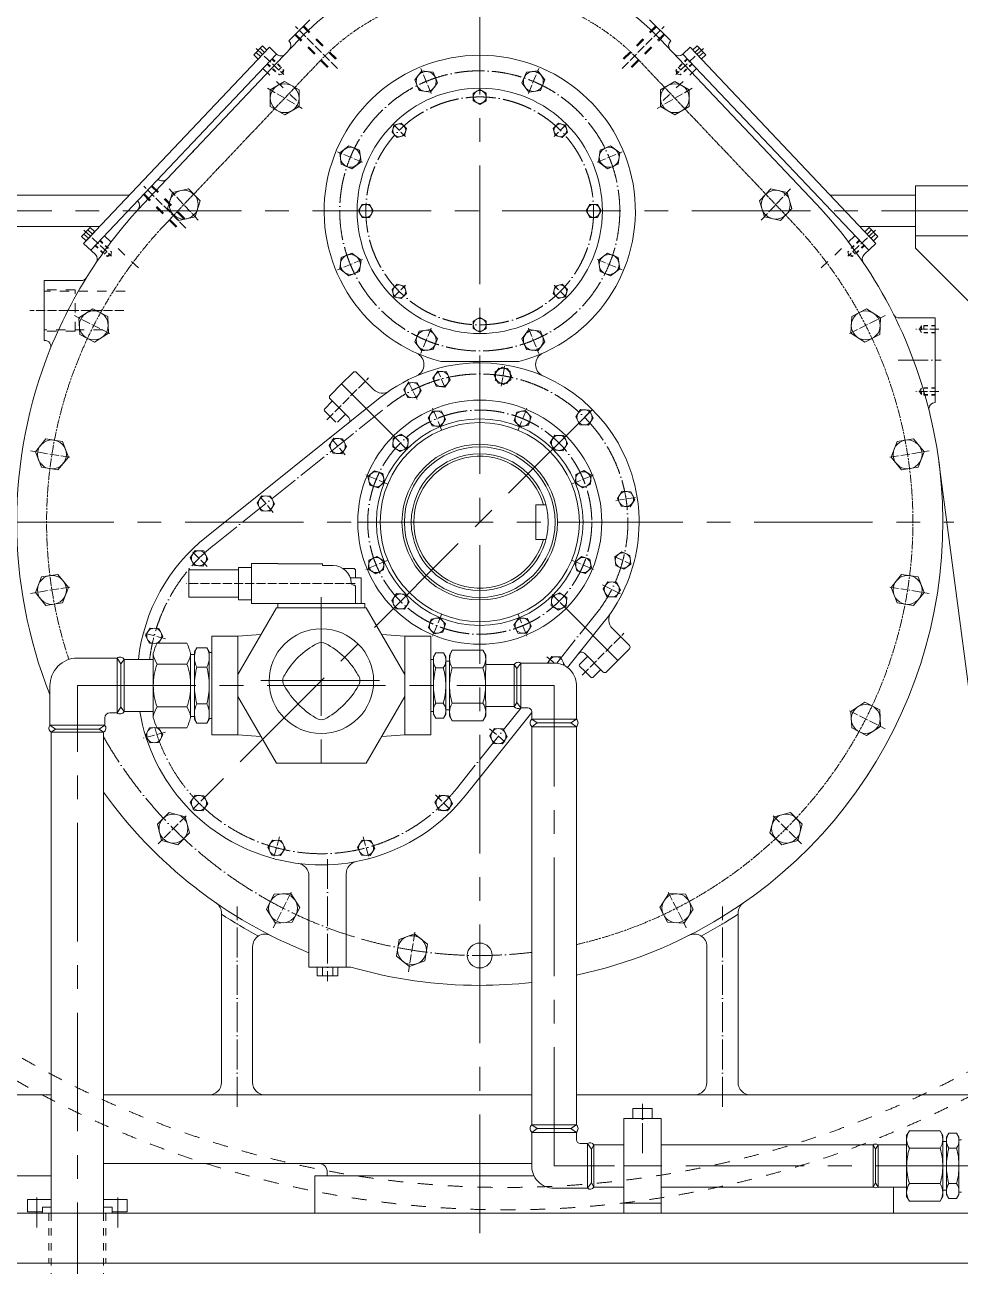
# Model space of a CAD drawing. Header units: millimetres. Extents: x 2 to 805233, y 2 to 613512.
# Drawn here: x 153569 to 172656, y 108925 to 134247 of the extents above; entities that cross this region are included whole.
import ezdxf

# ---------------------------------------------------------------- set-up
doc = ezdxf.new("R2010")
doc.units = ezdxf.units.MM
doc.header["$LTSCALE"] = 25.4
for name, pattern in [('ACAD_ISO04W100', [30, 24, -3, 0, -3]), ('CENTER', [50.8, 31.75, -6.35, 6.35, -6.35]), ('CHAIN', [0.7087, 0.4724, -0.0591, 0.1181, -0.0591]), ('EB_DASH', [6, 3, -3])]:
    doc.linetypes.add(name, pattern=pattern)
doc.layers.add('CAXA1', color=5, linetype='CENTER', lineweight=5)

msp = doc.modelspace()

# ---------------------------------------------------------------- linework, layer by layer
at = {"color": 7, "lineweight": 5}
for p, q in [((159385.96, 134349.42), (158954.91, 133918.37)), ((166318.72, 134349.42), (166749.77, 133918.37)), ((158560.14, 133788.19), (154768.02, 129788.22)), ((158415.55, 133820.26), (158240.8, 133635.93)), ((158461.06, 133683.68), (158368.9, 133771.05)), ((158415.55, 133820.26), (158507.72, 133732.89)), ((158707.61, 133648.39), (158560.14, 133788.19)), ((159165.73, 133947.03), (158712.4, 133468.84)), ((158961.75, 133911.53), (158954.91, 133918.37)), ((166538.95, 133947.03), (169709.44, 130602.76)), ((166742.94, 133911.53), (166749.77, 133918.37)), ((166997.08, 133648.39), (167144.54, 133788.19)), ((167144.54, 133788.19), (170936.66, 129788.22)), ((167289.13, 133820.26), (167196.97, 133732.89)), ((167243.62, 133683.68), (167335.79, 133771.05)), ((167289.13, 133820.26), (167463.89, 133635.93)), ((158707.61, 133648.39), (154915.49, 129648.41)), ((158712.4, 133468.84), (156468.17, 131101.61)), ((158240.8, 133635.93), (158332.96, 133548.56)), ((158379.62, 133597.77), (158287.45, 133685.14)), ((158620.23, 133556.22), (158620.23, 133556.22)), ((166997.08, 133648.39), (170789.2, 129648.41)), ((167325.07, 133597.77), (167417.23, 133685.14)), ((167463.89, 133635.93), (167371.72, 133548.56)), ((156468.17, 131101.61), (155876.55, 130475.22)), ((171742.32, 130959.99), (191808.32, 130959.99)), ((171742.32, 129689.99), (171742.32, 130959.99)), ((155698.31, 130769.49), (147506.94, 130769.49)), ((170006.38, 130769.49), (171742.32, 130769.49)), ((155869.04, 130654.24), (155872.59, 130650.69)), ((161048.94, 130451.99), (159508.69, 130451.99)), ((191808.32, 130451.99), (171742.32, 130451.99)), ((155096.3, 130134.49), (147506.94, 130134.49)), ((154903.04, 130115.22), (154728.28, 129930.89)), ((154728.28, 129930.89), (154820.45, 129843.51)), ((154867.1, 129892.72), (154774.94, 129980.1)), ((154995.2, 130027.84), (154820.45, 129843.51)), ((154948.55, 129978.64), (154856.38, 130066.01)), ((154903.04, 130115.22), (154995.2, 130027.84)), ((170608.38, 130134.49), (171742.32, 130134.49)), ((170801.65, 130115.22), (170709.48, 130027.84)), ((170756.14, 129978.64), (170848.3, 130066.01)), ((170801.65, 130115.22), (170976.4, 129930.89)), ((170837.58, 129892.72), (170929.75, 129980.1)), ((170976.4, 129930.89), (170884.24, 129843.51)), ((191808.32, 129943.99), (171742.32, 129943.99)), ((154768.02, 129788.22), (155008.62, 129560.12)), ((170936.66, 129788.22), (170696.07, 129560.12)), ((171742.32, 129689.99), (178981.34, 122450.97)), ((153962.44, 127810.39), (153962.44, 129029.59)), ((154719.26, 129029.59), (153962.44, 129029.59)), ((171412.1, 128267.59), (172144.99, 128267.59)), ((172144.99, 128267.59), (172144.99, 126540.39)), ((172144.99, 128115.19), (172144.99, 127962.79)), ((153971.49, 127810.39), (153962.44, 127810.39)), ((163649.11, 127378.59), (162055.58, 127378.59)), ((160032.41, 126921.92), (160265.89, 127155.41)), ((160684.21, 126808.94), (160337.74, 127155.41)), ((160032.41, 126921.92), (159798.92, 126688.44)), ((161092.21, 125862.12), (160032.41, 126921.93)), ((157273.1, 123806.14), (160823.07, 126642.14)), ((160179.3, 126236.21), (159798.92, 126616.6)), ((159682.24, 126409.99), (159843.88, 126571.63)), ((159682.24, 126374.07), (159798.98, 126257.32)), ((159915.73, 126140.58), (159798.98, 126257.32)), ((159951.65, 126140.58), (160113.29, 126302.23)), ((172220.31, 125335.31), (173891.83, 112638.84)), ((163995.34, 124457.59), (164203.33, 124457.59)), ((163995.34, 124457.59), (163995.34, 123746.39)), ((160363.14, 124101.99), (161264.84, 124101.99)), ((165341.54, 124101.99), (164439.84, 124101.99)), ((163995.34, 123746.39), (164203.33, 123746.39)), ((156914.35, 122570.94), (156914.35, 123129.74)), ((156914.35, 123129.74), (157930.35, 123129.74)), ((157930.35, 123180.54), (158197.05, 123180.54)), ((157930.35, 122520.14), (157930.35, 123180.54)), ((158730.45, 123256.7), (158197.05, 123256.7)), ((158197.05, 123256.7), (158197.05, 122443.9)), ((158679.65, 123256.7), (158730.45, 123256.7)), ((158730.45, 123256.7), (158730.45, 123250.32)), ((159644.83, 123250.32), (158730.45, 123250.32)), ((159644.83, 123218.4), (159644.83, 123250.32)), ((159860.75, 123218.4), (159644.83, 123218.4)), ((160060.49, 123159.5), (160267.5, 123159.5)), ((160267.5, 123159.5), (160060.49, 123159.5)), ((160318.3, 123108.7), (160318.3, 122964.6)), ((160432.25, 122964.6), (160210.66, 122964.6)), ((160279.25, 122817.79), (160280.2, 122817.79)), ((160432.25, 122443.9), (160432.25, 122964.6)), ((156914.35, 122570.94), (157930.35, 122570.94)), ((160318.3, 122779.69), (160318.3, 122443.9)), ((157917.65, 120997.43), (158702.91, 122357.54)), ((157930.35, 122520.14), (158197.05, 122520.14)), ((158679.65, 122443.9), (158197.05, 122443.9)), ((160508.45, 122443.9), (158511.74, 122443.9)), ((158730.45, 122443.9), (158511.74, 122443.9)), ((158702.91, 122357.54), (160535.99, 122357.54)), ((158730.45, 122443.9), (158730.45, 122357.54)), ((160508.45, 122443.9), (160508.45, 122357.54)), ((160535.99, 122357.54), (161321.25, 120997.43)), ((164612.47, 122341.86), (165672.28, 121282.05)), ((164643.84, 121135.6), (165392.49, 122072.72)), ((157917.65, 121774.61), (158385.66, 121808.04)), ((161321.25, 121774.61), (160853.24, 121808.04)), ((165559.29, 121933.86), (165905.76, 121587.38)), ((156266.65, 121633.55), (156876.25, 121633.55)), ((157917.65, 121774.61), (157384.25, 121774.61)), ((157384.25, 121774.61), (157384.25, 120770.04)), ((157917.65, 121774.61), (157917.65, 119765.46)), ((161321.25, 121774.61), (161854.65, 121774.61)), ((161321.25, 121774.61), (161321.25, 119765.46)), ((161854.65, 121774.61), (161854.65, 119765.46)), ((155450.15, 121328.84), (154641.19, 121328.84)), ((155450.22, 120211.07), (155450.09, 121328.93)), ((155450.09, 121328.84), (155530.19, 121214.45)), ((155593.82, 121303.35), (155530.19, 121214.45)), ((155593.77, 121303.53), (156190.45, 121303.53)), ((155593.82, 120770.04), (155593.82, 121303.44)), ((155593.82, 121303.35), (155593.82, 121303.34)), ((155634.19, 121303.53), (156190.45, 121303.53)), ((156190.45, 120770.13), (156190.45, 121421)), ((156952.45, 120770.13), (156952.45, 121421)), ((156952.45, 121402.41), (157028.65, 121402.41)), ((157028.65, 121455.54), (157076.97, 121539.4)), ((157028.65, 121455.54), (157028.65, 120770.04)), ((157076.97, 121539.4), (157285.13, 121539.4)), ((157333.45, 121455.54), (157285.13, 121539.4)), ((157333.45, 121455.54), (157333.45, 120770.04)), ((157333.45, 121443.14), (157384.25, 121443.14)), ((161854.65, 121303.44), (161905.45, 121303.44)), ((161905.45, 121353.94), (161953.77, 121437.8)), ((161905.45, 121353.94), (161905.45, 120770.04)), ((162111.13, 121437.8), (161953.77, 121437.8)), ((162159.45, 121353.94), (162111.13, 121437.8)), ((162159.45, 121353.94), (162159.45, 120770.04)), ((162236.65, 121392.17), (162236.1, 120769.65)), ((162236.65, 121392.17), (162236.1, 120769.65)), ((162236.65, 121392.17), (162292.34, 121488.42)), ((162236.65, 121392.17), (162292.34, 121488.42)), ((162917.74, 121487.86), (162292.34, 121488.42)), ((162917.74, 121487.86), (162292.34, 121488.42)), ((162973.25, 121391.5), (162917.74, 121487.86)), ((162973.25, 121391.5), (162917.74, 121487.86)), ((162972.69, 120768.99), (162973.25, 121391.5)), ((162972.69, 120768.99), (162973.25, 121391.5)), ((164890.93, 121201.29), (165052.58, 121362.94)), ((164986.57, 121428.95), (165366.95, 121048.57)), ((165672.28, 121282.05), (165905.76, 121515.54)), ((155530.19, 121214.45), (155530.19, 120769.95)), ((156876.25, 121208.28), (156266.65, 121208.28)), ((157282.84, 121142.36), (157079.26, 121142.36)), ((161321.34, 120347.67), (161321.34, 121192.22)), ((162108.84, 121129.19), (161956.06, 121129.19)), ((162236.54, 121264.95), (162159.45, 121265.04)), ((162236.54, 121264.95), (162159.45, 121265.04)), ((162917.42, 121128.45), (162292.02, 121129.01)), ((162917.42, 121128.45), (162292.02, 121129.01)), ((162973.08, 121200.73), (163557.17, 121201.02)), ((163607.25, 121114.44), (163557.17, 121201.02)), ((163557.17, 121201.02), (163557.17, 120339.06)), ((163607.25, 121114.44), (163687.29, 121227.24)), ((163607.25, 121114.44), (163607.25, 120425.63)), ((163607.25, 120770.04), (163607.25, 121112.94)), ((163607.25, 121087.54), (163607.25, 121112.94)), ((163687.29, 121227.24), (164369.25, 121227.24)), ((163687.29, 121227.24), (163687.29, 120312.84)), ((164890.93, 121165.37), (165007.68, 121048.63)), ((165124.42, 120931.89), (165007.68, 121048.63)), ((165160.34, 120931.89), (165321.99, 121093.53)), ((165672.28, 121282.05), (165438.79, 121048.57)), ((154082.47, 120771.29), (154082.47, 119961.01)), ((155530.19, 120325.46), (155530.19, 120769.96)), ((155593.82, 120236.73), (155593.82, 120770.04)), ((156190.45, 120769.95), (156190.45, 120119.07)), ((156952.45, 120769.95), (156952.45, 120119.07)), ((157028.65, 120084.53), (157028.65, 120770.04)), ((157333.45, 120084.53), (157333.45, 120770.04)), ((157384.25, 120770.04), (157384.25, 119765.46)), ((158702.91, 119182.54), (157917.65, 120542.64)), ((161321.25, 120542.64), (160535.99, 119182.54)), ((161905.45, 120186.13), (161905.45, 120770.04)), ((162159.45, 120186.13), (162159.45, 120770.04)), ((162236.65, 120147.91), (162236.1, 120770.43)), ((162236.65, 120147.91), (162236.1, 120770.43)), ((162972.69, 120771.09), (162973.25, 120148.57)), ((162972.69, 120771.09), (162973.25, 120148.57)), ((164825.63, 120086.44), (164825.63, 120742.65)), ((155450.1, 120211.07), (155530.19, 120325.46)), ((155593.83, 120236.56), (155530.19, 120325.46)), ((156876.25, 120331.8), (156266.65, 120331.8)), ((157282.84, 120397.71), (157079.26, 120397.71)), ((162108.84, 120410.88), (161956.06, 120410.88)), ((162917.42, 120411.63), (162292.02, 120411.07)), ((162917.42, 120411.63), (162292.02, 120411.07)), ((162973.08, 120339.34), (163557.17, 120339.06)), ((163607.25, 120425.63), (163555.92, 120336.9)), ((163607.25, 120425.63), (163687.29, 120312.84)), ((163687.29, 120312.84), (163836.68, 120312.84)), ((155200.07, 120109.64), (155200.07, 119961.13)), ((155450.15, 120211.24), (155301.67, 120211.24)), ((155593.77, 120236.55), (156190.45, 120236.55)), ((155634.19, 120236.55), (156190.45, 120236.55)), ((156952.45, 120137.67), (157028.65, 120137.67)), ((157028.65, 120084.53), (157076.97, 120000.67)), ((157333.45, 120084.53), (157285.13, 120000.67)), ((157333.45, 120096.94), (157384.25, 120096.94)), ((161854.65, 120236.64), (161905.45, 120236.64)), ((161905.45, 120186.13), (161953.77, 120102.27)), ((162111.13, 120102.27), (161953.77, 120102.27)), ((162159.45, 120186.13), (162111.13, 120102.27)), ((162236.54, 120275.13), (162159.45, 120275.04)), ((162236.54, 120275.13), (162159.45, 120275.04)), ((162236.65, 120147.91), (162292.34, 120051.66)), ((162236.65, 120147.91), (162292.34, 120051.66)), ((162917.74, 120052.22), (162292.34, 120051.66)), ((162917.74, 120052.22), (162292.34, 120051.66)), ((162556.5, 118522.75), (163912.88, 120220.6)), ((162973.25, 120148.57), (162917.74, 120052.22)), ((162973.25, 120148.57), (162917.74, 120052.22)), ((163912.88, 120086.44), (163912.88, 120236.64)), ((164024.85, 120008.04), (163912.88, 120086.44)), ((163912.88, 120086.44), (164825.63, 120086.44)), ((164713.66, 120008.04), (164825.63, 120086.44)), ((154082.22, 119961.13), (154196.61, 119881.03)), ((154082.47, 119961.01), (155200.07, 119961.13)), ((154107.71, 119817.4), (154196.61, 119881.03)), ((154107.96, 119817.4), (155174.59, 119817.4)), ((154107.96, 119817.4), (154107.96, 110004.99)), ((154196.61, 119881.03), (154641.11, 119881.04)), ((155085.6, 119881.04), (154641.1, 119881.04)), ((155199.99, 119961.13), (155085.6, 119881.04)), ((155174.5, 119817.4), (155085.6, 119881.04)), ((155174.59, 119817.4), (155174.59, 110004.99)), ((156266.65, 119906.53), (156876.25, 119906.53)), ((157076.97, 120000.67), (157285.13, 120000.67)), ((164024.85, 120008.04), (163912.88, 119929.63)), ((163912.88, 111810.59), (163912.88, 119929.63)), ((163912.88, 119929.63), (164825.63, 119929.63)), ((164024.85, 120008.04), (164713.66, 120008.04)), ((164713.66, 120008.04), (164825.63, 119929.63)), ((164825.63, 111810.59), (164825.63, 119929.63)), ((157917.65, 119765.46), (157384.25, 119765.46)), ((157917.65, 119765.46), (158385.66, 119732.03)), ((161321.25, 119765.46), (160853.24, 119732.03)), ((161321.25, 119765.46), (161854.65, 119765.46)), ((160535.99, 119182.54), (158702.91, 119182.54)), ((159365.45, 115027.1), (159365.45, 116888.18)), ((160127.45, 115027.1), (160127.45, 116928.9)), ((157581.84, 112671.99), (157581.84, 116125.51)), ((168122.84, 112671.99), (168122.84, 116125.51)), ((158216.84, 112671.99), (158216.84, 115444.81)), ((167487.84, 112671.99), (167487.84, 115444.81)), ((159365.45, 115027.1), (160220.58, 115027.1)), ((159536.62, 115027.1), (159536.62, 114846.3)), ((159641.54, 114846.3), (159641.54, 115027.1)), ((159851.36, 114846.3), (159851.36, 115027.1)), ((159956.28, 115027.1), (159956.28, 114846.3)), ((159536.62, 114846.3), (159746.45, 114846.3)), ((159956.28, 114846.3), (159746.45, 114846.3)), ((154107.96, 112417.99), (149465.53, 112417.99)), ((162852.34, 112417.99), (155174.59, 112417.99)), ((162852.34, 112417.99), (163912.88, 112417.99)), ((164825.63, 112417.99), (176091.27, 112417.99)), ((163912.88, 112034.78), (163912.88, 111810.59)), ((164825.63, 112034.78), (164825.63, 111810.59)), ((165791.75, 110004.99), (165791.75, 111935.39)), ((166553.75, 111935.39), (165791.75, 111935.39)), ((166172.75, 112138.59), (165974.78, 112138.59)), ((165974.78, 111935.39), (165974.78, 112138.59)), ((166172.75, 112138.59), (166370.73, 112138.59)), ((166172.75, 112138.59), (166172.75, 111935.39)), ((166370.73, 111935.39), (166370.73, 112138.59)), ((166553.75, 110004.99), (166553.75, 111935.39)), ((164024.85, 111732.19), (163912.88, 111810.59)), ((163912.88, 111810.59), (164825.63, 111810.59)), ((164024.85, 111732.19), (163912.88, 111653.79)), ((164713.66, 111732.19), (164024.85, 111732.19)), ((164713.66, 111732.19), (164825.63, 111810.59)), ((164713.66, 111732.19), (164825.63, 111653.79)), ((171563.83, 111592.62), (171619.43, 111688.93)), ((171619.43, 111688.93), (172244.83, 111688.93)), ((172300.43, 111592.62), (172244.83, 111688.93)), ((163912.88, 111346.37), (163912.88, 111653.79)), ((163912.88, 111653.79), (163912.88, 110997.58)), ((163912.88, 111653.79), (164825.63, 111653.79)), ((164825.63, 111653.79), (164825.63, 111503.59)), ((165051.22, 111427.39), (164901.83, 111427.39)), ((165131.25, 111313.09), (165051.22, 111427.39)), ((165051.22, 111427.39), (165051.22, 110512.99)), ((171563.83, 111592.62), (171563.83, 111401.91)), ((171563.83, 110970.11), (171563.83, 111592.62)), ((172300.43, 111465.41), (172300.43, 111592.62)), ((172300.43, 111592.62), (172300.43, 110970.11)), ((172300.43, 111465.41), (172376.63, 111465.41)), ((172376.63, 111554.31), (172425.02, 111638.13)), ((172376.63, 110970.01), (172376.63, 111554.31)), ((172376.63, 111465.41), (172376.63, 111554.31)), ((172376.63, 111554.31), (172376.63, 110970.11)), ((172425.02, 111638.13), (172582.24, 111638.13)), ((172630.63, 111554.31), (172582.24, 111638.13)), ((172681.43, 111503.41), (172629.92, 111503.41)), ((172630.63, 111554.31), (172630.63, 111389.21)), ((172630.63, 110970.11), (172630.63, 111554.31)), ((165131.25, 111313.09), (165182.58, 111401.99)), ((165131.25, 110970.19), (165131.25, 111313.09)), ((165791.75, 111401.99), (165182.58, 111401.99)), ((165182.58, 111401.99), (165182.58, 110538.39)), ((170877.5, 111401.99), (166553.75, 111401.99)), ((170928.83, 111313.09), (170877.5, 111401.99)), ((170877.5, 111401.99), (170877.5, 110970.28)), ((170928.83, 111313.09), (170980.16, 111401.99)), ((170928.83, 110970.46), (170928.83, 111313.09)), ((170980.16, 111401.99), (171563.83, 111401.99)), ((170980.16, 111401.99), (170980.16, 110970.28)), ((171619.43, 111329.52), (172244.83, 111329.52)), ((172425.02, 111329.52), (172582.24, 111329.52)), ((155174.59, 111020.99), (162852.34, 111020.99)), ((162852.34, 111020.99), (163912.88, 111020.99)), ((165131.25, 110970.19), (165131.25, 110627.29)), ((165791.75, 110970.19), (166553.75, 110970.19)), ((170877.5, 110538.39), (170877.5, 110970.1)), ((170928.83, 110969.92), (170928.83, 110627.29)), ((170980.16, 110538.39), (170980.16, 110970.1)), ((171563.83, 110970.27), (171563.83, 110347.76)), ((172300.43, 110347.76), (172300.43, 110970.27)), ((172376.63, 110970.36), (172376.63, 110386.07)), ((172376.63, 110386.07), (172376.63, 110970.27)), ((172630.63, 110970.27), (172630.63, 110386.07)), ((149135.33, 110766.99), (154107.96, 110766.99)), ((159486.84, 110766.99), (163959.69, 110766.99)), ((159486.84, 110766.99), (159486.84, 110004.99)), ((159740.84, 110843.19), (159740.84, 110766.99)), ((163959.69, 110766.99), (159740.84, 110766.99)), ((165051.22, 110512.99), (164369.25, 110512.99)), ((165131.25, 110627.29), (165051.22, 110512.99)), ((165131.25, 110652.69), (165131.25, 110627.29)), ((165131.25, 110627.29), (165182.58, 110538.39)), ((165791.75, 110538.39), (165182.58, 110538.39)), ((170877.5, 110538.39), (166553.75, 110538.39)), ((170928.83, 110627.29), (170877.5, 110538.39)), ((170928.83, 110627.29), (170980.16, 110538.39)), ((170980.16, 110538.39), (171563.83, 110538.39)), ((171297.84, 110538.39), (171297.84, 110004.99)), ((171619.43, 110610.86), (172244.83, 110610.86)), ((172300.43, 110474.97), (172300.43, 110347.76)), ((172300.43, 110474.97), (172376.63, 110474.97)), ((172376.63, 110474.97), (172376.63, 110386.07)), ((172425.02, 110610.86), (172582.24, 110610.86)), ((172681.43, 110436.96), (172629.92, 110436.96)), ((172630.63, 110386.07), (172630.63, 110551.17)), ((153625.19, 110284.39), (154107.96, 110284.39)), ((153625.19, 110030.39), (153625.19, 110284.39)), ((155657.19, 110284.39), (155174.41, 110284.39)), ((155657.19, 110030.39), (155657.19, 110284.39)), ((166553.75, 110208.19), (165791.75, 110208.19)), ((171563.83, 110347.76), (171619.43, 110251.45)), ((171619.43, 110251.45), (172244.83, 110251.45)), ((172300.43, 110347.76), (172244.83, 110251.45)), ((172376.63, 110386.07), (172425.02, 110302.25)), ((172425.02, 110302.25), (172582.24, 110302.25)), ((172630.63, 110386.07), (172582.24, 110302.25)), ((148120.34, 110004.99), (177826.33, 110004.99)), ((153625.19, 110030.39), (153929.99, 110030.39)), ((153929.99, 110004.99), (153929.99, 110131.99)), ((153929.99, 110131.99), (154107.96, 110131.99)), ((155352.56, 110131.99), (155174.59, 110131.99)), ((155657.19, 110030.39), (155352.39, 110030.39)), ((155352.56, 110004.99), (155352.56, 110131.99)), ((162852.34, 108988.99), (148120.34, 108988.99)), ((177852.09, 108987.1), (162852.34, 108988.99))]:
    msp.add_line(p, q, dxfattribs=at)
at = {"color": 7, "linetype": 'ACAD_ISO04W100', "lineweight": 5, "ltscale": 0.3}
for p, q in [((159946.81, 133357.52), (159090.01, 134214.32)), ((165757.88, 133357.52), (166614.67, 134214.32)), ((158288.15, 133766.05), (158852.56, 133230.96)), ((167416.54, 133766.05), (166852.12, 133230.96)), ((161860.42, 132846.7), (161648.54, 133358.24)), ((163844.26, 132846.7), (164056.15, 133358.24)), ((158517.9, 132954.48), (159229.64, 132543.56)), ((167186.79, 132954.48), (166475.05, 132543.56)), ((161083.18, 132221.15), (161336.7, 131967.64)), ((164621.5, 132221.15), (164367.99, 131967.64)), ((160457.63, 131443.91), (159946.09, 131655.8)), ((165247.05, 131443.91), (165758.59, 131655.8)), ((156855.19, 130099.14), (155998.39, 130955.94)), ((157106.99, 130263.13), (156509.37, 130903.99)), ((168597.69, 130263.13), (169195.31, 130903.99)), ((154775.63, 130061.01), (155340.05, 129525.92)), ((170929.06, 130061.01), (170364.64, 129525.92)), ((160457.63, 129460.07), (159946.09, 129248.18)), ((165247.05, 129460.07), (165758.59, 129248.18)), ((161083.18, 128682.83), (161336.7, 128936.34)), ((164621.5, 128682.83), (164367.99, 128936.34)), ((155586.82, 128419.93), (153671.02, 128419.95)), ((155304.72, 127947.7), (154580.51, 128316.7)), ((170399.97, 127947.7), (171124.18, 128316.7)), ((161860.42, 128057.28), (161648.54, 127545.74)), ((163844.26, 128057.28), (164056.15, 127545.74)), ((172221.19, 128038.99), (171752, 128038.99)), ((162142.35, 126859.17), (161997.72, 127184.03)), ((163356, 127281.97), (163292.18, 126878.98)), ((163356, 127281.97), (163292.18, 126878.98)), ((159732.3, 126190.64), (160585.12, 127043.47)), ((161390.66, 126970.69), (161575.9, 126607.15)), ((172221.19, 126768.99), (171752, 126768.99)), ((162070.79, 125988.83), (161890.05, 126425.18)), ((163633.9, 125988.83), (163814.64, 126425.18)), ((165128.96, 126378.61), (164840.45, 126090.1)), ((161374.2, 125580.14), (161092.21, 125862.12)), ((160106.17, 125473.96), (159807.71, 125830.91)), ((154485.73, 125427.13), (153682.94, 125554.28)), ((171218.95, 125427.13), (172021.74, 125554.28)), ((160965.51, 124883.54), (160529.16, 125064.29)), ((164739.18, 124883.54), (165175.53, 125064.29)), ((158637.93, 124301.01), (158339.46, 124657.96)), ((166032.33, 124605.65), (165629.34, 124541.82)), ((157289.49, 123199.06), (156961.29, 123527.25)), ((160965.51, 123320.44), (160529.16, 123139.69)), ((164739.18, 123320.44), (165175.53, 123139.69)), ((165609.52, 123392), (165934.38, 123247.37)), ((160308.23, 122850.3), (156870.36, 122850.3)), ((165721.05, 122640.31), (165357.51, 122825.55)), ((154485.73, 122776.85), (153682.94, 122649.7)), ((164330.49, 122623.84), (164612.47, 122341.86)), ((171218.95, 122776.85), (172021.74, 122649.7)), ((162070.79, 122215.15), (161890.05, 121778.8)), ((163633.9, 122215.15), (163814.64, 121778.8)), ((156436.67, 121721.92), (155988.34, 121842.05)), ((164940.99, 120981.94), (165793.82, 121834.77)), ((164224.31, 121355.82), (164378.2, 121227.15)), ((170399.97, 120256.28), (171124.18, 119887.28)), ((156436.67, 119818.15), (155988.34, 119698.03)), ((163051.36, 119887.57), (163408.32, 119589.11)), ((157289.49, 118539.14), (156961.29, 118210.94)), ((161949.41, 118539.14), (162277.61, 118210.94)), ((156862.51, 118112.16), (156287.78, 117537.42)), ((168842.17, 118112.16), (169416.91, 117537.42)), ((158766.63, 117686.31), (158646.5, 117237.99)), ((160472.27, 117686.31), (160592.4, 117237.99)), ((159006.63, 116554.36), (158637.63, 115830.15)), ((166698.05, 116554.36), (167067.05, 115830.15)), ((161527.2, 115735.38), (161400.05, 114932.59))]:
    msp.add_line(p, q, dxfattribs=at)
at = {"color": 7, "linetype": 'EB_DASH', "lineweight": 5, "ltscale": 2.5}
for p, q in [((159910.99, 133543.5), (159245.51, 134208.97)), ((159926.12, 133557.82), (159260.24, 134223.7)), ((165778.57, 133557.82), (166444.45, 134223.7)), ((165793.7, 133543.5), (166459.17, 134208.97)), ((159746.51, 133378.22), (159080.64, 134044.09)), ((159760.84, 133393.35), (159095.36, 134058.82)), ((165943.85, 133393.35), (166609.32, 134058.82)), ((165958.17, 133378.22), (166624.05, 134044.09)), ((158428, 133353.46), (159110.03, 132706.87)), ((167276.68, 133353.46), (166594.66, 132706.87)), ((156819.37, 130285.11), (156153.9, 130950.59)), ((156834.5, 130299.44), (156168.62, 130965.31)), ((156654.89, 130119.83), (155989.02, 130785.71)), ((156669.22, 130134.96), (156003.75, 130800.44)), ((155195.09, 129943.34), (155921.77, 129254.43)), ((170509.59, 129943.34), (169782.92, 129254.43)), ((154597.44, 128839.05), (153962.44, 128839.05)), ((155614.89, 128813.65), (153962.44, 128813.65)), ((154597.44, 128000.84), (154597.44, 128839.05)), ((155159.43, 128026.23), (153962.44, 128026.25)), ((154597.44, 128000.84), (153962.44, 128000.85))]:
    msp.add_line(p, q, dxfattribs=at)
at = {"color": 7, "linetype": 'CHAIN', "lineweight": 5, "ltscale": 5}
for p, q in [((159608.13, 133527.63), (156437.64, 130183.36)), ((166096.56, 133527.63), (169267.04, 130183.36))]:
    msp.add_line(p, q, dxfattribs=at)
at = {"color": 7, "linetype": 'EB_DASH', "lineweight": 5}
for p, q in [((158524.12, 133454.84), (158763.75, 133227.66)), ((158611.49, 133547), (158851.12, 133319.83)), ((158620.23, 133556.22), (158804.56, 133381.47)), ((167093.19, 133547), (166853.56, 133319.83)), ((167084.46, 133556.22), (166900.12, 133381.47)), ((167180.57, 133454.84), (166940.94, 133227.66)), ((158515.38, 133445.62), (158699.71, 133270.87)), ((158804.56, 133381.47), (158699.71, 133270.87)), ((158851.12, 133319.83), (158763.75, 133227.66)), ((158763.98, 133227.8), (158833.98, 133248.58)), ((158850.99, 133319.59), (158833.98, 133248.58)), ((166853.56, 133319.83), (166940.94, 133227.66)), ((166853.69, 133319.59), (166870.7, 133248.58)), ((166940.71, 133227.8), (166870.7, 133248.58)), ((166900.12, 133381.47), (167004.98, 133270.87)), ((167189.31, 133445.62), (167004.98, 133270.87)), ((160330.85, 130451.99), (160032.94, 130451.99)), ((155002.86, 129740.58), (155187.19, 129565.83)), ((155011.6, 129749.8), (155251.23, 129522.62)), ((155098.98, 129841.96), (155338.61, 129614.78)), ((155107.71, 129851.18), (155292.05, 129676.43)), ((155187.19, 129565.83), (155292.05, 129676.43)), ((170605.71, 129841.96), (170366.08, 129614.78)), ((170596.97, 129851.18), (170412.64, 129676.43)), ((170517.49, 129565.83), (170412.64, 129676.43)), ((170693.08, 129749.8), (170453.45, 129522.62)), ((170701.82, 129740.58), (170517.49, 129565.83)), ((155251.23, 129522.62), (155338.61, 129614.78)), ((155251.46, 129522.76), (155321.47, 129543.53)), ((155338.48, 129614.55), (155321.47, 129543.53)), ((170453.45, 129522.62), (170366.08, 129614.78)), ((170366.21, 129614.55), (170383.22, 129543.53)), ((170453.22, 129522.76), (170383.22, 129543.53)), ((171865.59, 128103.76), (171828.2, 128038.99)), ((171865.59, 127974.22), (171828.2, 128038.99)), ((171865.59, 128103.76), (171865.59, 127974.22)), ((172144.99, 128103.76), (171865.59, 128103.76)), ((172144.99, 127974.22), (171865.59, 127974.22)), ((171916.39, 128115.19), (171916.39, 127962.79)), ((172144.99, 128115.19), (171917.66, 128115.19)), ((172144.99, 127962.79), (171917.66, 127962.79)), ((171865.59, 126833.76), (171828.2, 126768.99)), ((171865.59, 126704.22), (171828.2, 126768.99)), ((171865.59, 126704.22), (171865.59, 126833.76)), ((172144.99, 126833.76), (171865.59, 126833.76)), ((172144.99, 126704.22), (171865.59, 126704.22)), ((171916.39, 126692.79), (171916.39, 126845.19)), ((172144.99, 126845.19), (171917.66, 126845.19)), ((172144.99, 126692.79), (171917.66, 126692.79))]:
    msp.add_line(p, q, dxfattribs=at)
at = {"color": 7, "linetype": 'ACAD_ISO04W100', "lineweight": 5}
for p, q in [((171393.63, 127403.99), (172266.5, 127403.99)), ((157415.79, 123627.54), (160965.75, 126463.53)), ((164422.02, 121224.18), (165213.89, 122215.4)), ((162377.89, 118665.44), (163693.97, 120312.84)), ((159746.45, 117230.78), (159746.45, 114737.45)), ((157899.34, 112175.8), (157899.34, 116265.1)), ((167805.34, 112175.8), (167805.34, 116265.1)), ((166172.75, 111229.99), (166172.75, 112239.23)), ((153815.69, 109714.55), (153815.69, 110455.59)), ((155466.69, 109714.55), (155466.69, 110455.59))]:
    msp.add_line(p, q, dxfattribs=at)
at = {"color": 7, "linetype": 'EB_DASH', "lineweight": 5, "ltscale": 2}
for p, q in [((154057.16, 110004.99), (154057.16, 108988.99)), ((154107.96, 110004.99), (154107.96, 100530.93)), ((155174.59, 110004.99), (155174.59, 100530.93)), ((155225.21, 110004.99), (155225.21, 108988.99))]:
    msp.add_line(p, q, dxfattribs=at)
at = {"color": 7, "lineweight": 5}
for points in [[(161669.01, 133308.81), (161526.14, 133122.61), (161615.95, 132905.78), (161848.64, 132875.14), (161991.51, 133061.34), (161901.7, 133278.17)], [(164035.67, 133308.81), (163802.99, 133278.17), (163713.17, 133061.34), (163856.05, 132875.14), (164088.73, 132905.78), (164178.55, 133122.61)], [(158576.71, 132580), (158871.61, 132410.07), (159166.23, 132580.51), (159165.93, 132920.87), (158871.03, 133090.79), (158576.41, 132920.36)], [(167127.98, 132580), (166833.07, 132410.07), (166538.46, 132580.51), (166538.75, 132920.87), (166833.66, 133090.79), (167128.27, 132920.36)], [(162852.34, 132928.56), (162720.36, 132852.36), (162720.36, 132699.96), (162852.34, 132623.76), (162984.32, 132699.96), (162984.32, 132852.36)], [(161101.14, 132203.19), (161061.7, 132055.98), (161169.46, 131948.22), (161316.67, 131987.66), (161356.11, 132134.87), (161248.35, 132242.63)], [(164603.54, 132203.19), (164456.34, 132242.63), (164348.57, 132134.87), (164388.02, 131987.66), (164535.22, 131948.22), (164642.99, 132055.98)], [(159995.53, 131635.32), (160026.16, 131402.63), (160242.99, 131312.82), (160429.19, 131455.69), (160398.55, 131688.38), (160181.72, 131778.2)], [(165709.16, 131635.32), (165522.96, 131778.2), (165306.13, 131688.38), (165275.5, 131455.69), (165461.69, 131312.82), (165678.53, 131402.63)], [(157045.05, 130330.25), (156713.53, 130253.22), (156481.05, 130501.81), (156580.1, 130827.44), (156911.63, 130904.47), (157144.1, 130655.88)], [(168659.63, 130330.25), (168991.16, 130253.22), (169223.64, 130501.81), (169124.59, 130827.44), (168793.06, 130904.47), (168560.58, 130655.88)], [(160375.77, 130451.99), (160451.97, 130320.01), (160604.37, 130320.01), (160680.57, 130451.99), (160604.37, 130583.97), (160451.97, 130583.97)], [(165328.91, 130451.99), (165252.71, 130583.97), (165100.31, 130583.97), (165024.11, 130451.99), (165100.31, 130320.01), (165252.71, 130320.01)], [(159995.53, 129268.66), (160181.72, 129125.78), (160398.55, 129215.6), (160429.19, 129448.29), (160242.99, 129591.16), (160026.16, 129501.35)], [(165709.16, 129268.66), (165678.53, 129501.35), (165461.69, 129591.16), (165275.5, 129448.29), (165306.13, 129215.6), (165522.96, 129125.78)], [(161101.14, 128700.79), (161248.35, 128661.35), (161356.11, 128769.11), (161316.67, 128916.32), (161169.46, 128955.76), (161061.7, 128848)], [(164603.54, 128700.79), (164642.99, 128848), (164535.22, 128955.76), (164388.02, 128916.32), (164348.57, 128769.11), (164456.34, 128661.35)], [(155279.6, 127959.95), (155262.27, 128299.87), (154959.23, 128454.82), (154673.51, 128269.85), (154690.85, 127929.93), (154993.89, 127774.98)], [(170425.08, 127959.95), (170442.42, 128299.87), (170745.46, 128454.82), (171031.17, 128269.85), (171013.84, 127929.93), (170710.8, 127774.98)], [(162852.34, 127975.42), (162984.32, 128051.62), (162984.32, 128204.02), (162852.34, 128280.22), (162720.36, 128204.02), (162720.36, 128051.62)], [(161669.01, 127595.17), (161901.7, 127625.81), (161991.51, 127842.64), (161848.64, 128028.84), (161615.95, 127998.2), (161526.14, 127781.37)], [(164035.67, 127595.17), (164178.55, 127781.37), (164088.73, 127998.2), (163856.05, 128028.83), (163713.17, 127842.64), (163802.99, 127625.81)], [(161997.72, 127184.03), (162174.54, 127165.44), (162246.86, 127003.01), (162142.35, 126859.17), (161965.53, 126877.75), (161893.21, 127040.18)], [(163244.46, 127245.8), (163147.63, 127096.68), (163228.34, 126938.26), (163405.9, 126928.96), (163502.74, 127078.07), (163422.02, 127236.49)], [(163483.6, 127006.66), (163334.49, 126909.82), (163176.07, 126990.54), (163166.76, 127168.1), (163315.88, 127264.93), (163474.3, 127184.21)], [(161399.39, 126953.57), (161302.55, 126804.45), (161383.27, 126646.03), (161560.83, 126636.73), (161657.67, 126785.84), (161576.95, 126944.26)], [(161896.81, 126372.4), (161799.97, 126223.28), (161880.69, 126064.86), (162058.25, 126055.56), (162155.08, 126204.67), (162074.37, 126363.09)], [(163782.1, 126383.08), (163608.19, 126346.11), (163553.24, 126177.01), (163672.21, 126044.88), (163846.13, 126081.85), (163901.07, 126250.95)], [(164908.92, 126397.71), (164812.09, 126248.6), (164892.81, 126090.18), (165070.36, 126080.87), (165167.2, 126229.99), (165086.48, 126388.41)], [(161077.11, 125637.36), (161226.23, 125540.52), (161384.65, 125621.24), (161393.95, 125798.8), (161244.84, 125895.63), (161086.42, 125814.91)], [(164387.71, 125877.22), (164290.87, 125728.11), (164371.59, 125569.69), (164549.15, 125560.38), (164645.99, 125709.5), (164565.27, 125867.92)], [(154458.06, 125431.02), (154336.54, 125748.95), (154000.44, 125802.67), (153785.87, 125538.47), (153907.4, 125220.54), (154243.49, 125166.82)], [(159873.62, 125813.96), (159776.79, 125664.85), (159857.51, 125506.42), (160035.06, 125497.12), (160131.9, 125646.24), (160051.18, 125804.66)], [(171246.62, 125431.02), (171368.15, 125748.95), (171704.24, 125802.67), (171918.81, 125538.47), (171797.29, 125220.54), (171461.19, 125166.82)], [(160571.26, 125031.75), (160608.22, 124857.83), (160777.32, 124802.89), (160909.45, 124921.86), (160872.49, 125095.78), (160703.39, 125150.72)], [(165122.75, 125057.52), (164973.64, 125154.36), (164815.22, 125073.64), (164805.91, 124896.08), (164955.03, 124799.25), (165113.45, 124879.97)], [(158405.38, 124641.01), (158308.54, 124491.9), (158389.26, 124333.47), (158566.82, 124324.17), (158663.66, 124473.28), (158582.94, 124631.71)], [(165757.01, 124733.25), (165660.17, 124584.13), (165740.89, 124425.71), (165918.45, 124416.41), (166015.29, 124565.52), (165934.57, 124723.94)], [(157042.22, 123524.03), (156945.38, 123374.91), (157026.1, 123216.49), (157203.66, 123207.19), (157300.5, 123356.3), (157219.78, 123514.72)], [(160581.93, 123146.46), (160731.05, 123049.62), (160889.47, 123130.34), (160898.78, 123307.9), (160749.66, 123404.73), (160591.24, 123324.01)], [(165133.43, 123172.23), (165096.46, 123346.15), (164927.36, 123401.09), (164795.23, 123282.12), (164832.2, 123108.2), (165001.3, 123053.26)], [(165934.38, 123247.37), (165915.79, 123424.19), (165753.36, 123496.51), (165609.52, 123392), (165628.11, 123215.18), (165790.54, 123142.86)], [(154458.21, 122772), (154244.39, 123036.81), (153908.15, 122984.05), (153785.72, 122666.47), (153999.54, 122401.65), (154335.79, 122454.42)], [(165464.78, 122888.18), (165367.94, 122739.06), (165448.66, 122580.64), (165626.22, 122571.34), (165723.06, 122720.45), (165642.34, 122878.87)], [(171246.47, 122772), (171460.29, 123036.81), (171796.54, 122984.05), (171918.96, 122666.47), (171705.14, 122401.65), (171368.9, 122454.42)], [(161316.97, 122326.76), (161413.81, 122475.87), (161333.09, 122634.29), (161155.54, 122643.6), (161058.7, 122494.48), (161139.42, 122336.06)], [(164627.58, 122566.62), (164478.46, 122663.46), (164320.04, 122582.74), (164310.73, 122405.18), (164459.85, 122308.35), (164618.27, 122389.07)], [(161922.59, 121820.9), (162096.5, 121857.87), (162151.44, 122026.97), (162032.47, 122159.1), (161858.56, 122122.13), (161803.61, 121953.03)], [(163807.88, 121831.58), (163904.71, 121980.7), (163823.99, 122139.12), (163646.44, 122148.42), (163549.6, 121999.31), (163630.32, 121840.89)], [(170424.65, 120243.17), (170709.83, 120428.95), (171013.31, 120274.85), (171031.61, 119934.99), (170746.42, 119749.21), (170442.94, 119903.3)], [(163152.22, 119894.17), (163055.39, 119745.05), (163136.11, 119586.63), (163313.66, 119577.33), (163410.5, 119726.44), (163329.78, 119884.86)], [(157042.22, 118531.01), (156945.38, 118381.89), (157026.1, 118223.47), (157203.66, 118214.17), (157300.5, 118363.28), (157219.78, 118521.7)], [(162035.24, 118531.01), (161938.41, 118381.89), (162019.12, 118223.47), (162196.68, 118214.17), (162293.52, 118363.28), (162212.8, 118521.7)], [(156843.1, 118092.06), (156514.46, 118180.62), (156273.45, 117940.29), (156361.07, 117611.4), (156689.71, 117522.84), (156930.72, 117763.17)], [(168861.59, 118092.06), (169190.23, 118180.62), (169431.24, 117940.29), (169343.61, 117611.4), (169014.98, 117522.84), (168773.96, 117763.17)], [(158624.94, 117617.22), (158528.11, 117468.11), (158608.83, 117309.68), (158786.38, 117300.38), (158883.22, 117449.49), (158802.5, 117607.92)], [(160452.52, 117617.22), (160355.68, 117468.11), (160436.4, 117309.68), (160613.96, 117300.38), (160710.79, 117449.49), (160630.07, 117607.92)], [(158994.38, 116529.25), (158654.46, 116511.92), (158499.51, 116208.87), (158684.48, 115923.16), (159024.4, 115940.49), (159179.35, 116243.54)], [(166710.31, 116529.25), (167050.22, 116511.92), (167205.17, 116208.87), (167020.21, 115923.16), (166680.29, 115940.49), (166525.34, 116243.54)], [(161523.31, 115707.71), (161205.38, 115586.19), (161151.66, 115250.09), (161415.87, 115035.52), (161733.79, 115157.04), (161787.51, 115493.14)]]:
    msp.add_lwpolyline(points, close=True, dxfattribs=at)
for points in [[(156295.77, 121633.55), (156386.71, 121773.58), (156305.99, 121932), (156128.43, 121941.31), (156031.6, 121792.19), (156112.32, 121633.77), (156263.17, 121625.86)], [(164573.36, 121179.15), (164583.45, 121194.69), (164502.73, 121353.11), (164325.17, 121362.41), (164237.39, 121227.24)], [(156295.77, 119906.53), (156386.71, 119766.5), (156305.99, 119608.08), (156128.43, 119598.77), (156031.6, 119747.89), (156112.32, 119906.31), (156260.75, 119914.09)]]:
    msp.add_lwpolyline(points, dxfattribs=at)
at = {"color": 7, "linetype": 'ACAD_ISO04W100', "lineweight": 5}
for centre, radius in [((162852.34, 130451.99), 2857.5), ((162852.34, 130451.99), 2324.17), ((162852.34, 124101.99), 2286)]:
    msp.add_circle(centre, radius, dxfattribs=at)
at = {"color": 7, "lineweight": 5}
for centre, radius in [((161758.82, 133091.98), 203.25), ((163945.86, 133091.98), 203.25), ((158871.32, 132750.43), 294.76), ((162852.34, 130451.99), 2501.97), ((166833.36, 132750.43), 294.76), ((162852.34, 132776.16), 131.98), ((161208.91, 132095.43), 131.98), ((164495.78, 132095.43), 131.98), ((160212.36, 131545.51), 203.25), ((165492.33, 131545.51), 203.25), ((156812.58, 130578.85), 294.76), ((168892.11, 130578.85), 294.76), ((160528.17, 130451.99), 131.98), ((165176.51, 130451.99), 131.98), ((160212.36, 129358.47), 203.25), ((165492.33, 129358.47), 203.25), ((161208.91, 128808.55), 131.98), ((164495.78, 128808.55), 131.98), ((154976.56, 128114.9), 294.76), ((170728.13, 128114.9), 294.76), ((162852.34, 128127.82), 131.98), ((161758.82, 127812), 203.25), ((163945.86, 127812), 203.25), ((162070.04, 127021.6), 153.98), ((163325.18, 127087.38), 153.98), ((163325.18, 127087.38), 153.98), ((161480.11, 126795.15), 153.98), ((162852.34, 124101.99), 2489.2), ((161977.53, 126213.98), 153.98), ((163727.16, 126213.98), 153.98), ((164989.64, 126239.29), 153.98), ((162852.34, 124101.99), 2108.17), ((162852.34, 124101.99), 2031.97), ((161235.53, 125718.08), 153.98), ((164468.43, 125718.8), 153.98), ((154121.97, 125484.75), 294.76), ((159954.34, 125655.54), 153.98), ((162852.34, 124101.99), 1587.5), ((162852.34, 124101.99), 1536.7), ((171582.72, 125484.75), 294.76), ((162852.34, 124101.99), 1397), ((160740.35, 124976.8), 153.98), ((164964.33, 124976.8), 153.98), ((158486.1, 124482.59), 153.98), ((165837.73, 124574.83), 153.98), ((157122.94, 123365.61), 153.98), ((160740.35, 123227.18), 153.98), ((164964.33, 123227.18), 153.98), ((165771.95, 123319.68), 153.98), ((154121.97, 122719.23), 294.76), ((165545.5, 122729.76), 153.98), ((171582.72, 122719.23), 294.76), ((161236.26, 122485.18), 153.98), ((164469.15, 122485.9), 153.98), ((161977.53, 121990), 153.98), ((163727.16, 121990), 153.98), ((156209.15, 121782.88), 153.98), ((159619.63, 120858.72), 1066.8), ((170728.13, 120089.08), 294.76), ((156209.15, 119757.19), 153.98), ((163232.94, 119735.75), 153.98), ((157122.94, 118372.59), 153.98), ((162115.96, 118372.59), 153.98), ((156602.08, 117851.73), 294.76), ((169102.6, 117851.73), 294.76), ((158705.66, 117458.8), 153.98), ((160533.24, 117458.8), 153.98), ((158839.43, 116226.21), 294.76), ((166865.26, 116226.21), 294.76), ((161469.59, 115371.62), 294.76), ((162852.34, 115262.79), 254)]:
    msp.add_circle(centre, radius, dxfattribs=at)
for centre, radius, start, end in [((162852.34, 130451.99), 17526, 60.859334, 233.038518), ((162852.34, 130451.99), 16637, 59.13774, 231.293786), ((162852.34, 130451.99), 5080, 90, 136.528001), ((162852.34, 130451.99), 5080, 43.471999, 71.151175), ((158871.94, 133821.73), 127, 316.528001, 45), ((166832.74, 133821.73), 127, 135, 223.471999), ((158794.98, 133740.55), 127, 226.528001, 316.528001), ((162852.34, 130451.99), 3175, 284.533747, 255.466253), ((166909.7, 133740.55), 127, 223.471999, 313.471999), ((156376.01, 131188.98), 127, 226.528001, 316.528001), ((162852.34, 124101.99), 9448.8, 137.584506, 145.918785), ((155782.79, 130560.89), 127, 317.584506, 45), ((162852.34, 124101.99), 9448.8, 13.967963, 43.471999), ((162852.34, 124101.99), 9448.8, 145.918785, 158.037152), ((154921.24, 129467.96), 127, 325.918785, 46.528001), ((170783.44, 129467.96), 127, 133.471999, 214.081215), ((154719.26, 129156.59), 127, 270, 328.139599), ((171412.1, 128394.59), 127, 206.633119, 270), ((162852.34, 124101.99), 9448.8, 158.037152, 201.852327), ((153971.49, 127683.39), 127, 338.037152, 90), ((161459.55, 127318.6), 254, 293.412686, 66.034837), ((164245.14, 127318.6), 254, 113.965163, 246.587314), ((160301.81, 127119.49), 50.8, 45, 135), ((162852.34, 124101.99), 3251.2, 90, 128.62063), ((162852.34, 124101.99), 3251.2, 321.37937, 90), ((159834.84, 126652.52), 50.8, 135, 225), ((160863.82, 126988.54), 254, 225, 304.5627), ((159700.2, 126392.03), 25.4, 135, 225), ((162852.34, 124101.99), 9448.8, 301.613969, 13.967963), ((172144.99, 126413.39), 127, 90, 193.967963), ((160125.42, 126182.33), 76.2, 308.62063, 45), ((162852.34, 124101.99), 1346.2, 15.316508, 344.683492), ((159619.45, 120869.1), 3759.2, 128.62063, 173.36655), ((159860.75, 122850.3), 368.1, 2.503379, 90), ((160267.5, 123108.7), 50.8, 0, 90), ((160279.25, 122868.59), 50.8, 182.503456, 269.999969), ((160280.2, 122779.69), 38.1, 0, 90), ((165738.9, 122113.46), 254, 145.4373, 225), ((157492.51, 121074.14), 1347.46, 155.470754, 165.083088), ((155650.4, 121074.14), 1347.46, 14.916912, 24.529246), ((160258.91, 120214.58), 1586.58, 117.219952, 150.876556), ((159619.63, 121455.62), 190.56, 62.467058, 117.532942), ((158980.36, 120214.58), 1586.58, 29.123444, 62.780048), ((165869.84, 121551.46), 50.8, 315, 45), ((154641.19, 120770.04), 558.8, 90, 181.018182), ((155511.17, 121255.39), 95.6, 30.176237, 129.712567), ((156743.25, 121510.76), 564.49, 191.677633, 212.401693), ((156399.65, 121510.76), 564.49, 327.598307, 348.322367), ((157468.05, 121346.77), 439.25, 158.002975, 207.733875), ((156894.05, 121346.77), 439.25, 332.266125, 21.997025), ((162167.53, 121284.01), 262.08, 151.515743, 216.2078), ((161897.37, 121284.01), 262.08, 323.7922, 28.484257), ((162554.79, 121308.48), 318.21, 145.564318, 214.332813), ((162554.79, 121308.48), 318.21, 145.564318, 214.332813), ((162654.97, 121308.39), 318.21, 325.564318, 34.332813), ((162654.97, 121308.39), 318.21, 325.564318, 34.332813), ((164405.89, 121203.99), 153.98, 353.321313, 171.316832), ((164932.68, 121375.07), 76.2, 45, 141.37937), ((157488.23, 120770.13), 1297.78, 160.268386, 180), ((155654.67, 120770.13), 1297.78, 0, 19.731614), ((158546.02, 120752.53), 1517.68, 165.116073, 178.841829), ((155816.08, 120752.53), 1517.68, 1.158171, 14.883927), ((163422.82, 120739.36), 1517.68, 165.116073, 178.841829), ((160642.08, 120739.36), 1517.68, 1.158171, 14.883927), ((163425.53, 120768.58), 1189.43, 162.360611, 179.948565), ((163425.53, 120768.58), 1189.43, 162.360611, 179.948565), ((161783.26, 120770.06), 1189.43, 359.948565, 17.536519), ((161783.26, 120770.06), 1189.43, 359.948565, 17.536519), ((163635.03, 121150.6), 92.76, 55.712423, 147.074305), ((164369.25, 120770.04), 457.2, 356.565586, 90), ((164908.89, 121183.33), 25.4, 135, 225), ((165402.87, 121084.49), 50.8, 225, 315), ((159022.82, 120869.1), 190.56, 141.872907, 215.436791), ((160216.43, 120869.1), 190.58, 324.565969, 38.124334), ((165142.38, 120949.85), 25.4, 225, 315), ((157488.23, 120769.95), 1297.78, 180, 199.731614), ((155654.67, 120769.95), 1297.78, 340.268386, 0), ((158546.02, 120787.55), 1517.68, 181.158171, 194.883927), ((155816.08, 120787.55), 1517.68, 345.116073, 358.841829), ((160407.87, 121635.15), 1772.25, 209.642699, 239.259625), ((158831.4, 121635.15), 1772.25, 300.740375, 330.357301), ((163422.82, 120800.71), 1517.68, 181.158171, 194.883927), ((160642.08, 120800.71), 1517.68, 345.116073, 358.841829), ((163425.53, 120771.49), 1189.43, 180.051435, 197.639389), ((163425.53, 120771.49), 1189.43, 180.051435, 197.639389), ((161783.26, 120770.02), 1189.43, 342.463481, 0.051435), ((161783.26, 120770.02), 1189.43, 342.463481, 0.051435), ((156743.25, 120029.32), 564.49, 147.598307, 168.322367), ((156399.65, 120029.32), 564.49, 11.677633, 32.401693), ((157468.05, 120193.3), 439.25, 152.266125, 201.997025), ((156894.05, 120193.3), 439.25, 338.002975, 27.733875), ((162167.53, 120256.07), 262.08, 143.7922, 208.484257), ((161897.37, 120256.07), 262.08, 331.515743, 36.2078), ((162554.79, 120231.6), 318.21, 145.667187, 214.435682), ((162554.79, 120231.6), 318.21, 145.667187, 214.435682), ((162654.97, 120231.69), 318.21, 325.667187, 34.435682), ((162654.97, 120231.69), 318.21, 325.667187, 34.435682), ((163634.2, 120393.6), 96.64, 215.909283, 303.317292), ((163836.68, 120236.64), 76.2, 0, 90), ((155301.67, 120109.64), 101.6, 90, 180), ((155511.18, 120284.71), 95.6, 230.289082, 329.825411), ((159619.45, 120869.1), 3759.2, 189.687057, 321.37937), ((157492.51, 120465.94), 1347.46, 194.916912, 204.529246), ((155650.4, 120465.94), 1347.46, 335.470754, 345.083088), ((159619.63, 120261.82), 190.56, 231.876181, 308.123819), ((163990.93, 120008.04), 110.63, 134.872008, 225.127992), ((164747.58, 120008.04), 110.63, 314.872008, 45.127992), ((154155.85, 119900.04), 95.6, 140.28867, 239.824999), ((155126.53, 119900.05), 95.6, 300.175825, 39.712155), ((162852.34, 124101.99), 9448.8, 215.652776, 248.344183), ((159111.45, 116888.18), 254, 0, 82.72786), ((160381.45, 116928.9), 254, 100.945397, 180), ((157327.84, 116125.51), 254, 0, 55.293574), ((168376.84, 116125.51), 254, 124.706426, 180), ((162852.34, 124101.99), 9575.8, 236.605687, 241.847942), ((162852.34, 124101.99), 9448.8, 282.054405, 301.613969), ((162852.34, 124101.99), 9575.8, 298.152058, 303.394313), ((158470.84, 115444.81), 254, 63.155498, 180), ((167233.84, 115444.81), 254, 0, 116.844502), ((162852.34, 124101.99), 9448.8, 253.827609, 270), ((162852.34, 124101.99), 9448.8, 270, 276.444458), ((157327.84, 112671.99), 254, 270, 0), ((158470.84, 112671.99), 254, 180, 270), ((167233.84, 112671.99), 254, 270, 0), ((168376.84, 112671.99), 254, 180, 270), ((163990.93, 111732.19), 110.63, 134.872008, 225.127992), ((164747.58, 111732.19), 110.63, 314.872008, 45.127992), ((171882.04, 111509.22), 318.21, 145.615753, 214.384247), ((171982.22, 111509.22), 318.21, 325.615753, 34.384247), ((164901.83, 111503.59), 76.2, 180, 270), ((165104.02, 111348.06), 95.29, 34.466959, 123.645557), ((172646.83, 111483.82), 270.2, 145.174817, 214.825183), ((172360.43, 111483.82), 270.2, 325.174817, 34.825183), ((170928.83, 111313.09), 102.65, 60, 120), ((172753.26, 110970.11), 1189.43, 162.412046, 180), ((171111, 110970.11), 1189.43, 0, 17.587954), ((173735.47, 110970.11), 1358.83, 164.662826, 180), ((171271.8, 110970.11), 1358.83, 0, 15.337174), ((159563.04, 110843.19), 177.8, 0, 90), ((164369.25, 110970.19), 457.2, 176.565586, 270), ((172753.26, 110970.27), 1189.43, 180, 197.587954), ((171111, 110970.27), 1189.43, 342.412046, 0), ((173735.47, 110970.27), 1358.83, 180, 195.337174), ((171271.8, 110970.27), 1358.83, 344.662826, 0), ((165104.02, 110592.32), 95.29, 236.354443, 325.533041), ((170928.83, 110627.29), 102.65, 240, 300), ((171882.04, 110431.16), 318.21, 145.615753, 214.384247), ((171982.22, 110431.16), 318.21, 325.615753, 34.384247), ((172646.83, 110456.56), 270.2, 145.174817, 214.825183), ((172360.43, 110456.56), 270.2, 325.174817, 34.825183)]:
    msp.add_arc(centre, radius, start, end, dxfattribs=at)
at = {"color": 7, "linetype": 'CHAIN', "lineweight": 5, "ltscale": 15}
for centre, radius, start, end in [((162852.34, 130451.99), 17081.5, 60.024666, 232.192735), ((162852.34, 130451.99), 4470.4, 43.471999, 136.528001), ((162852.34, 124101.99), 8839.2, 136.528001, 198.471169), ((162852.34, 124101.99), 8839.2, 282.899592, 43.471999)]:
    msp.add_arc(centre, radius, start, end, dxfattribs=at)
at = {"color": 7, "linetype": 'ACAD_ISO04W100', "lineweight": 5}
for centre, radius, start, end in [((162852.34, 124101.99), 3022.6, 321.37937, 128.62063), ((159619.45, 120869.1), 3530.6, 128.62063, 172.932038), ((159619.45, 120869.1), 3530.6, 195.821237, 225), ((162852.34, 124101.99), 8839.2, 209.703282, 276.890988), ((159619.45, 120869.1), 3530.6, 225, 321.37937)]:
    msp.add_arc(centre, radius, start, end, dxfattribs=at)
at = {"color": 7, "linetype": 'EB_DASH', "lineweight": 5, "ltscale": 4}
for points, knots in [([(183616.84, 130451.99), (183563.14, 128651.47), (183006.49, 125056.53), (180795.65, 120099.8), (177404.44, 115908.79), (173072.65, 112762.31), (168108.84, 110858.68), (162858.58, 110309.08), (157682.16, 111132.34), (152929.51, 113252.85), (149262.98, 116228.97), (147435.4, 118579.08), (146764.7, 119639.67)], [0, 0, 0, 0, 213.36273155, 425.26407187, 635.70350673, 844.6826123, 1052.20035331, 1258.256205, 1462.85174947, 1665.98699439, 1867.66091287, 2015.88668494, 2015.88668494, 2015.88668494, 2015.88668494]), ([(176492.98, 114803.52), (175464, 113952.92), (172857.39, 112190.29), (168228.53, 110411.99), (162858.58, 109846.64), (157562.47, 110685.65), (153708.49, 112402.38), (151715.86, 113764.13), (150980.86, 114322.99)], [704.72789215, 704.72789215, 704.72789215, 704.72789215, 862.40847288, 1074.63662444, 1285.40287163, 1494.70879018, 1702.55438725, 1779.44128085, 1779.44128085, 1779.44128085, 1779.44128085])]:
    msp.add_open_spline(points, degree=3, knots=knots, dxfattribs=at)
at = {"color": 7, "linetype": 'Continuous', "lineweight": 5}
for p in [(157010.34, 131658.49), (154470.34, 128419.99)]:
    msp.add_point(p, dxfattribs=at)
at = {"layer": 'CAXA1', "linetype": 'CENTER', "lineweight": 5, "ltscale": 3}
for p, q in [((162852.34, 109601.66), (162852.34, 148688.48)), ((143956.24, 130451.99), (171742.32, 130451.99)), ((165151.29, 126400.94), (157033.14, 118282.78)), ((152966.88, 124101.99), (172526.49, 124101.99)), ((159619.45, 122573.12), (159619.45, 119061.3)), ((158388.19, 120869.1), (160818.53, 120869.1)), ((154641.19, 120770.04), (164369.25, 120770.04)), ((154641.19, 100063.48), (154641.19, 120770.04)), ((164369.25, 110970.19), (164369.25, 120770.04)), ((177216.04, 110970.19), (164369.25, 110970.19))]:
    msp.add_line(p, q, dxfattribs=at)
for p in [(162852.34, 130451.99), (162852.34, 130451.99), (159619.45, 120869.1)]:
    msp.add_point(p, dxfattribs=at)

doc.saveas('drawing.dxf')
